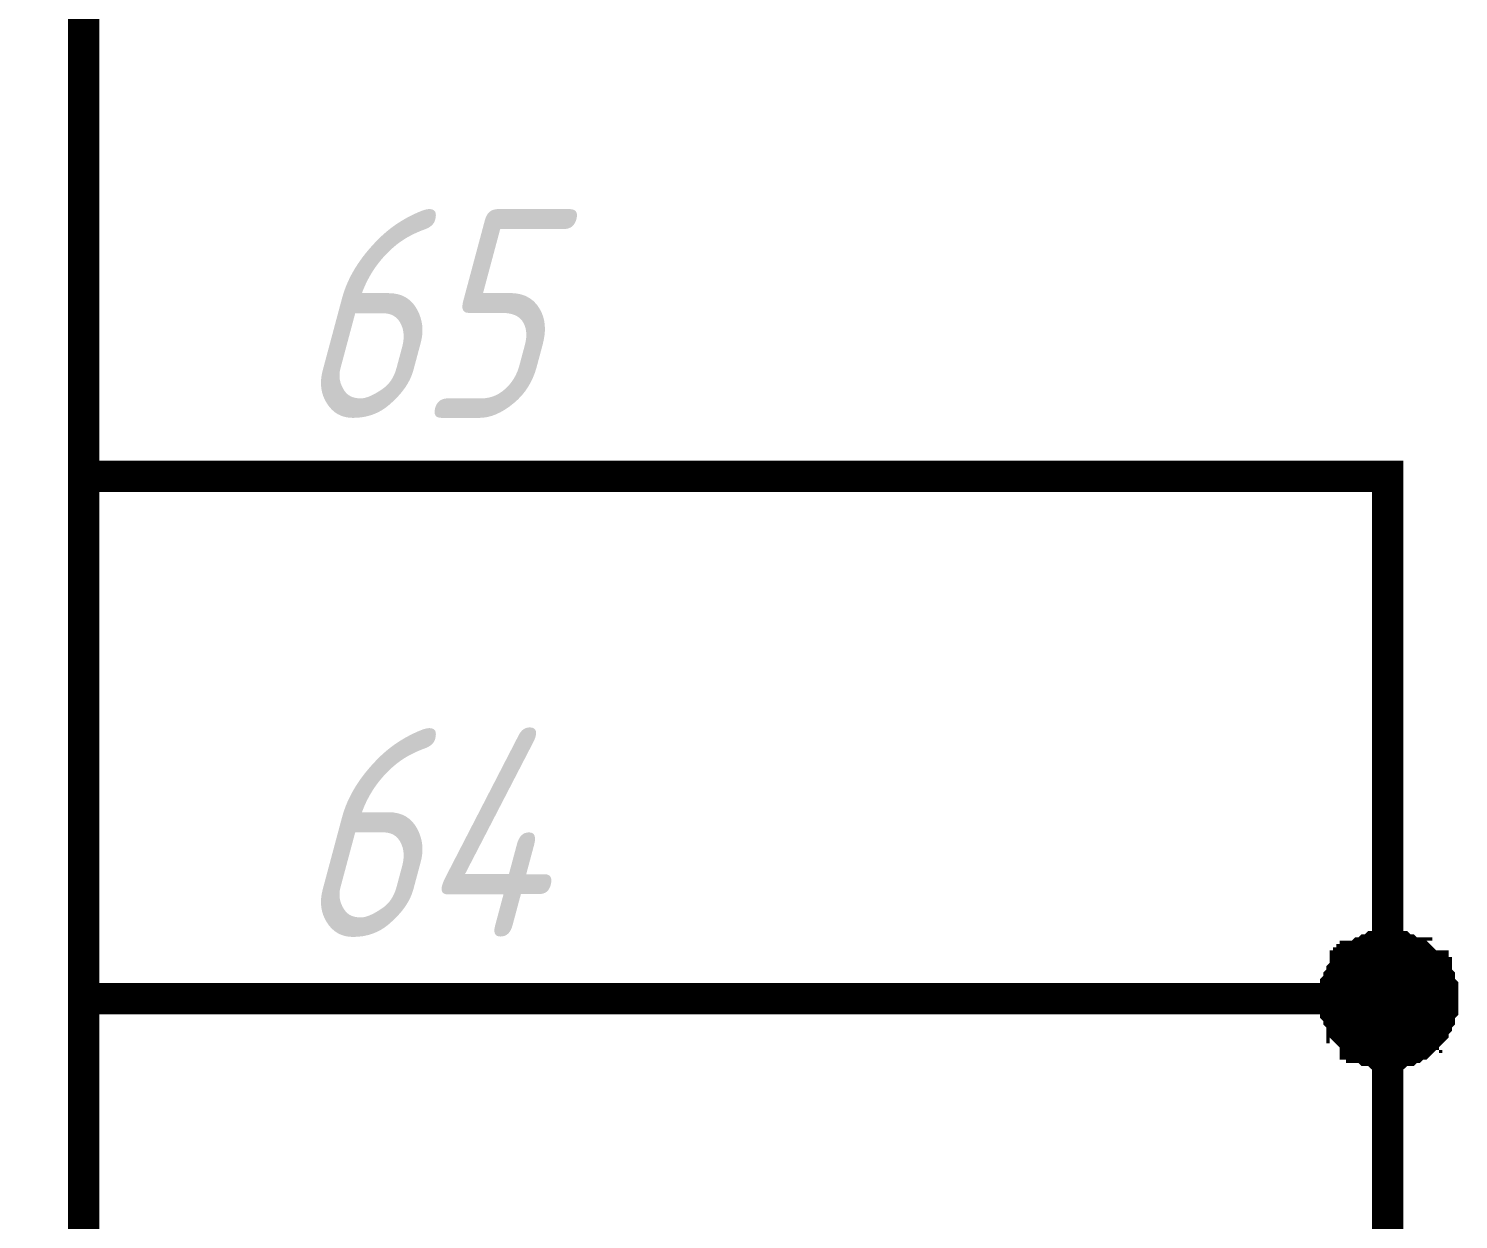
# Model space of a CAD drawing. Extents: x 260 to 1101, y 70 to 664.
# Drawn here: x 903.48 to 917.17, y 539.67 to 551.08 of the extents above; entities that cross this region are included whole.
import ezdxf

# ---------------------------------------------------------------- set-up
doc = ezdxf.new("R2010")
doc.units = 0
doc.header["$MEASUREMENT"] = 0
doc.layers.add('Sheet', color=255, linetype='CONTINUOUS')
doc.styles.add('GOST type A0', font='', dxfattribs={"oblique": 15, "height": 3.5})
doc.styles.get('GOST type A0').set_extended_font_data('GOST type A')

msp = doc.modelspace()

# ---------------------------------------------------------------- linework, layer by layer
at = {"layer": 'Sheet', "const_width": 0.3}
msp.add_lwpolyline([(846.521, 566.796), (904.006, 566.796), (904.006, 391.796), (846.521, 391.796), (846.521, 566.796)], close=True, dxfattribs=at)
at = {"layer": 'Sheet'}
for points, const_width in [([(904.006, 546.789), (906.49, 546.789)], 0.3), ([(906.49, 546.789), (916.49, 546.789), (916.49, 541.787)], 0.3), ([(915.993, 541.787), (915.993, 541.818), (915.993, 541.849), (915.993, 541.849), (915.993, 541.88), (915.993, 541.911), (916.024, 541.942), (916.024, 541.974), (916.024, 541.974), (916.055, 542.005), (916.055, 542.036), (916.055, 542.036), (916.087, 542.067), (916.087, 542.098), (916.118, 542.098), (916.118, 542.129), (916.149, 542.129), (916.149, 542.16), (916.18, 542.16), (916.18, 542.191), (916.211, 542.191), (916.242, 542.222), (916.242, 542.222), (916.273, 542.222), (916.304, 542.253), (916.304, 542.253), (916.335, 542.253), (916.366, 542.284), (916.397, 542.284), (916.428, 542.284), (916.428, 542.284), (916.459, 542.284), (916.49, 542.284)], 0.3), ([(915.993, 541.787), (915.993, 541.818), (915.993, 541.849), (915.993, 541.849), (915.993, 541.88), (915.993, 541.911), (916.024, 541.942), (916.024, 541.974), (916.024, 541.974), (916.055, 542.005), (916.055, 542.036), (916.055, 542.036), (916.087, 542.067), (916.087, 542.098), (916.118, 542.098), (916.118, 542.129), (916.149, 542.129), (916.149, 542.16), (916.18, 542.16), (916.18, 542.191), (916.211, 542.191), (916.242, 542.222), (916.242, 542.222), (916.273, 542.222), (916.304, 542.253), (916.304, 542.253), (916.335, 542.253), (916.366, 542.284), (916.397, 542.284), (916.428, 542.284), (916.428, 542.284), (916.459, 542.284), (916.49, 542.284)], 0.3), ([(915.993, 541.787), (915.993, 541.818), (915.993, 541.849), (915.993, 541.849), (915.993, 541.88), (915.993, 541.911), (916.024, 541.942), (916.024, 541.974), (916.024, 541.974), (916.055, 542.005), (916.055, 542.036), (916.055, 542.036), (916.087, 542.067), (916.087, 542.098), (916.118, 542.098), (916.118, 542.129), (916.149, 542.129), (916.149, 542.16), (916.18, 542.16), (916.18, 542.191), (916.211, 542.191), (916.242, 542.222), (916.242, 542.222), (916.273, 542.222), (916.304, 542.253), (916.304, 542.253), (916.335, 542.253), (916.366, 542.284), (916.397, 542.284), (916.428, 542.284), (916.428, 542.284), (916.459, 542.284), (916.49, 542.284)], 0.3), ([(915.993, 541.787), (915.993, 541.818), (915.993, 541.849), (915.993, 541.849), (915.993, 541.88), (915.993, 541.911), (916.024, 541.942), (916.024, 541.974), (916.024, 541.974), (916.055, 542.005), (916.055, 542.036), (916.055, 542.036), (916.087, 542.067), (916.087, 542.098), (916.118, 542.098), (916.118, 542.129), (916.149, 542.129), (916.149, 542.16), (916.18, 542.16), (916.18, 542.191), (916.211, 542.191), (916.242, 542.222), (916.242, 542.222), (916.273, 542.222), (916.304, 542.253), (916.304, 542.253), (916.335, 542.253), (916.366, 542.284), (916.397, 542.284), (916.428, 542.284), (916.428, 542.284), (916.459, 542.284), (916.49, 542.284)], 0.3), ([(915.993, 541.787), (915.993, 541.818), (915.993, 541.849), (915.993, 541.849), (915.993, 541.88), (915.993, 541.911), (916.024, 541.942), (916.024, 541.974), (916.024, 541.974), (916.055, 542.005), (916.055, 542.036), (916.055, 542.036), (916.087, 542.067), (916.087, 542.098), (916.118, 542.098), (916.118, 542.129), (916.149, 542.129), (916.149, 542.16), (916.18, 542.16), (916.18, 542.191), (916.211, 542.191), (916.242, 542.222), (916.242, 542.222), (916.273, 542.222), (916.304, 542.253), (916.304, 542.253), (916.335, 542.253), (916.366, 542.284), (916.397, 542.284), (916.428, 542.284), (916.428, 542.284), (916.459, 542.284), (916.49, 542.284)], 0.0991), ([(915.993, 541.787), (915.993, 541.818), (915.993, 541.849), (915.993, 541.849), (915.993, 541.88), (915.993, 541.911), (916.024, 541.942), (916.024, 541.974), (916.024, 541.974), (916.055, 542.005), (916.055, 542.036), (916.055, 542.036), (916.087, 542.067), (916.087, 542.098), (916.118, 542.098), (916.118, 542.129), (916.149, 542.129), (916.149, 542.16), (916.18, 542.16), (916.18, 542.191), (916.211, 542.191), (916.242, 542.222), (916.242, 542.222), (916.273, 542.222), (916.304, 542.253), (916.304, 542.253), (916.335, 542.253), (916.366, 542.284), (916.397, 542.284), (916.428, 542.284), (916.428, 542.284), (916.459, 542.284), (916.49, 542.284)], 0.0991), ([(915.993, 541.787), (915.993, 541.818), (915.993, 541.849), (915.993, 541.849), (915.993, 541.88), (915.993, 541.911), (916.024, 541.942), (916.024, 541.974), (916.024, 541.974), (916.055, 542.005), (916.055, 542.036), (916.055, 542.036), (916.087, 542.067), (916.087, 542.098), (916.118, 542.098), (916.118, 542.129), (916.149, 542.129), (916.149, 542.16), (916.18, 542.16), (916.18, 542.191), (916.211, 542.191), (916.242, 542.222), (916.242, 542.222), (916.273, 542.222), (916.304, 542.253), (916.304, 542.253), (916.335, 542.253), (916.366, 542.284), (916.397, 542.284), (916.428, 542.284), (916.428, 542.284), (916.459, 542.284), (916.49, 542.284)], 0.0991), ([(915.993, 541.787), (915.993, 541.818), (915.993, 541.849), (915.993, 541.849), (915.993, 541.88), (915.993, 541.911), (916.024, 541.942), (916.024, 541.974), (916.024, 541.974), (916.055, 542.005), (916.055, 542.036), (916.055, 542.036), (916.087, 542.067), (916.087, 542.098), (916.118, 542.098), (916.118, 542.129), (916.149, 542.129), (916.149, 542.16), (916.18, 542.16), (916.18, 542.191), (916.211, 542.191), (916.242, 542.222), (916.242, 542.222), (916.273, 542.222), (916.304, 542.253), (916.304, 542.253), (916.335, 542.253), (916.366, 542.284), (916.397, 542.284), (916.428, 542.284), (916.428, 542.284), (916.459, 542.284), (916.49, 542.284)], 0.0991), ([(916.49, 542.284), (916.49, 542.284)], 0.3), ([(916.49, 542.284), (916.521, 542.284), (916.552, 542.284), (916.552, 542.284), (916.583, 542.284), (916.615, 542.284), (916.646, 542.253), (916.677, 542.253), (916.677, 542.253), (916.708, 542.222), (916.739, 542.222), (916.77, 542.222), (916.77, 542.191), (916.801, 542.191), (916.832, 542.16), (916.832, 542.16), (916.863, 542.129), (916.863, 542.129), (916.894, 542.098), (916.925, 542.098), (916.925, 542.067), (916.925, 542.036), (916.956, 542.036), (916.956, 542.005), (916.987, 541.974), (916.987, 541.974), (916.987, 541.942), (916.987, 541.911), (917.018, 541.88), (917.018, 541.849), (917.018, 541.849), (917.018, 541.818), (917.018, 541.787)], 0.3), ([(916.49, 542.284), (916.49, 542.284)], 0.3), ([(916.49, 542.284), (916.521, 542.284), (916.552, 542.284), (916.552, 542.284), (916.583, 542.284), (916.615, 542.284), (916.646, 542.253), (916.677, 542.253), (916.677, 542.253), (916.708, 542.222), (916.739, 542.222), (916.77, 542.222), (916.77, 542.191), (916.801, 542.191), (916.832, 542.16), (916.832, 542.16), (916.863, 542.129), (916.863, 542.129), (916.894, 542.098), (916.925, 542.098), (916.925, 542.067), (916.925, 542.036), (916.956, 542.036), (916.956, 542.005), (916.987, 541.974), (916.987, 541.974), (916.987, 541.942), (916.987, 541.911), (917.018, 541.88), (917.018, 541.849), (917.018, 541.849), (917.018, 541.818), (917.018, 541.787)], 0.3), ([(916.49, 542.284), (916.49, 542.284)], 0.3), ([(916.49, 542.284), (916.521, 542.284), (916.552, 542.284), (916.552, 542.284), (916.583, 542.284), (916.615, 542.284), (916.646, 542.253), (916.677, 542.253), (916.677, 542.253), (916.708, 542.222), (916.739, 542.222), (916.77, 542.222), (916.77, 542.191), (916.801, 542.191), (916.832, 542.16), (916.832, 542.16), (916.863, 542.129), (916.863, 542.129), (916.894, 542.098), (916.925, 542.098), (916.925, 542.067), (916.925, 542.036), (916.956, 542.036), (916.956, 542.005), (916.987, 541.974), (916.987, 541.974), (916.987, 541.942), (916.987, 541.911), (917.018, 541.88), (917.018, 541.849), (917.018, 541.849), (917.018, 541.818), (917.018, 541.787)], 0.3), ([(916.49, 542.284), (916.49, 542.284)], 0.3), ([(916.49, 542.284), (916.521, 542.284), (916.552, 542.284), (916.552, 542.284), (916.583, 542.284), (916.615, 542.284), (916.646, 542.253), (916.677, 542.253), (916.677, 542.253), (916.708, 542.222), (916.739, 542.222), (916.77, 542.222), (916.77, 542.191), (916.801, 542.191), (916.832, 542.16), (916.832, 542.16), (916.863, 542.129), (916.863, 542.129), (916.894, 542.098), (916.925, 542.098), (916.925, 542.067), (916.925, 542.036), (916.956, 542.036), (916.956, 542.005), (916.987, 541.974), (916.987, 541.974), (916.987, 541.942), (916.987, 541.911), (917.018, 541.88), (917.018, 541.849), (917.018, 541.849), (917.018, 541.818), (917.018, 541.787)], 0.3), ([(916.49, 542.284), (916.49, 542.284)], 0.0991), ([(916.49, 542.284), (916.521, 542.284), (916.552, 542.284), (916.552, 542.284), (916.583, 542.284), (916.615, 542.284), (916.646, 542.253), (916.677, 542.253), (916.677, 542.253), (916.708, 542.222), (916.739, 542.222), (916.77, 542.222), (916.77, 542.191), (916.801, 542.191), (916.832, 542.16), (916.832, 542.16), (916.863, 542.129), (916.863, 542.129), (916.894, 542.098), (916.925, 542.098), (916.925, 542.067), (916.925, 542.036), (916.956, 542.036), (916.956, 542.005), (916.987, 541.974), (916.987, 541.974), (916.987, 541.942), (916.987, 541.911), (917.018, 541.88), (917.018, 541.849), (917.018, 541.849), (917.018, 541.818), (917.018, 541.787)], 0.0991), ([(916.49, 542.284), (916.49, 542.284)], 0.0991), ([(916.49, 542.284), (916.521, 542.284), (916.552, 542.284), (916.552, 542.284), (916.583, 542.284), (916.615, 542.284), (916.646, 542.253), (916.677, 542.253), (916.677, 542.253), (916.708, 542.222), (916.739, 542.222), (916.77, 542.222), (916.77, 542.191), (916.801, 542.191), (916.832, 542.16), (916.832, 542.16), (916.863, 542.129), (916.863, 542.129), (916.894, 542.098), (916.925, 542.098), (916.925, 542.067), (916.925, 542.036), (916.956, 542.036), (916.956, 542.005), (916.987, 541.974), (916.987, 541.974), (916.987, 541.942), (916.987, 541.911), (917.018, 541.88), (917.018, 541.849), (917.018, 541.849), (917.018, 541.818), (917.018, 541.787)], 0.0991), ([(916.49, 542.284), (916.49, 542.284)], 0.0991), ([(916.49, 542.284), (916.521, 542.284), (916.552, 542.284), (916.552, 542.284), (916.583, 542.284), (916.615, 542.284), (916.646, 542.253), (916.677, 542.253), (916.677, 542.253), (916.708, 542.222), (916.739, 542.222), (916.77, 542.222), (916.77, 542.191), (916.801, 542.191), (916.832, 542.16), (916.832, 542.16), (916.863, 542.129), (916.863, 542.129), (916.894, 542.098), (916.925, 542.098), (916.925, 542.067), (916.925, 542.036), (916.956, 542.036), (916.956, 542.005), (916.987, 541.974), (916.987, 541.974), (916.987, 541.942), (916.987, 541.911), (917.018, 541.88), (917.018, 541.849), (917.018, 541.849), (917.018, 541.818), (917.018, 541.787)], 0.0991), ([(916.49, 542.284), (916.49, 542.284)], 0.0991), ([(916.49, 542.284), (916.521, 542.284), (916.552, 542.284), (916.552, 542.284), (916.583, 542.284), (916.615, 542.284), (916.646, 542.253), (916.677, 542.253), (916.677, 542.253), (916.708, 542.222), (916.739, 542.222), (916.77, 542.222), (916.77, 542.191), (916.801, 542.191), (916.832, 542.16), (916.832, 542.16), (916.863, 542.129), (916.863, 542.129), (916.894, 542.098), (916.925, 542.098), (916.925, 542.067), (916.925, 542.036), (916.956, 542.036), (916.956, 542.005), (916.987, 541.974), (916.987, 541.974), (916.987, 541.942), (916.987, 541.911), (917.018, 541.88), (917.018, 541.849), (917.018, 541.849), (917.018, 541.818), (917.018, 541.787)], 0.0991), ([(904.006, 541.787), (906.49, 541.787)], 0.3), ([(916.49, 536.785), (916.49, 541.787), (906.49, 541.787)], 0.3), ([(916.49, 541.259), (916.459, 541.259), (916.428, 541.259), (916.428, 541.259), (916.397, 541.259), (916.366, 541.29), (916.335, 541.29), (916.304, 541.29), (916.304, 541.29), (916.273, 541.321), (916.242, 541.321), (916.242, 541.352), (916.211, 541.352), (916.18, 541.352), (916.18, 541.383), (916.149, 541.414), (916.149, 541.414), (916.118, 541.445), (916.118, 541.445), (916.087, 541.476), (916.087, 541.508), (916.055, 541.508), (916.055, 541.539), (916.055, 541.57), (916.024, 541.601), (916.024, 541.601), (916.024, 541.632), (915.993, 541.663), (915.993, 541.694), (915.993, 541.725), (915.993, 541.725), (915.993, 541.756), (915.993, 541.787)], 0.3), ([(915.993, 541.787), (915.993, 541.787)], 0.3), ([(916.49, 541.259), (916.459, 541.259), (916.428, 541.259), (916.428, 541.259), (916.397, 541.259), (916.366, 541.29), (916.335, 541.29), (916.304, 541.29), (916.304, 541.29), (916.273, 541.321), (916.242, 541.321), (916.242, 541.352), (916.211, 541.352), (916.18, 541.352), (916.18, 541.383), (916.149, 541.414), (916.149, 541.414), (916.118, 541.445), (916.118, 541.445), (916.087, 541.476), (916.087, 541.508), (916.055, 541.508), (916.055, 541.539), (916.055, 541.57), (916.024, 541.601), (916.024, 541.601), (916.024, 541.632), (915.993, 541.663), (915.993, 541.694), (915.993, 541.725), (915.993, 541.725), (915.993, 541.756), (915.993, 541.787)], 0.3), ([(915.993, 541.787), (915.993, 541.787)], 0.3), ([(916.49, 541.259), (916.459, 541.259), (916.428, 541.259), (916.428, 541.259), (916.397, 541.259), (916.366, 541.29), (916.335, 541.29), (916.304, 541.29), (916.304, 541.29), (916.273, 541.321), (916.242, 541.321), (916.242, 541.352), (916.211, 541.352), (916.18, 541.352), (916.18, 541.383), (916.149, 541.414), (916.149, 541.414), (916.118, 541.445), (916.118, 541.445), (916.087, 541.476), (916.087, 541.508), (916.055, 541.508), (916.055, 541.539), (916.055, 541.57), (916.024, 541.601), (916.024, 541.601), (916.024, 541.632), (915.993, 541.663), (915.993, 541.694), (915.993, 541.725), (915.993, 541.725), (915.993, 541.756), (915.993, 541.787)], 0.3), ([(915.993, 541.787), (915.993, 541.787)], 0.3), ([(916.49, 541.259), (916.459, 541.259), (916.428, 541.259), (916.428, 541.259), (916.397, 541.259), (916.366, 541.29), (916.335, 541.29), (916.304, 541.29), (916.304, 541.29), (916.273, 541.321), (916.242, 541.321), (916.242, 541.352), (916.211, 541.352), (916.18, 541.352), (916.18, 541.383), (916.149, 541.414), (916.149, 541.414), (916.118, 541.445), (916.118, 541.445), (916.087, 541.476), (916.087, 541.508), (916.055, 541.508), (916.055, 541.539), (916.055, 541.57), (916.024, 541.601), (916.024, 541.601), (916.024, 541.632), (915.993, 541.663), (915.993, 541.694), (915.993, 541.725), (915.993, 541.725), (915.993, 541.756), (915.993, 541.787)], 0.3), ([(915.993, 541.787), (915.993, 541.787)], 0.3), ([(917.018, 541.787), (917.018, 541.756), (917.018, 541.725), (917.018, 541.725), (917.018, 541.694), (916.987, 541.663), (916.987, 541.632), (916.987, 541.601), (916.987, 541.601), (916.956, 541.57), (916.956, 541.539), (916.925, 541.508), (916.925, 541.508), (916.925, 541.476), (916.894, 541.445), (916.863, 541.445), (916.863, 541.414), (916.832, 541.414), (916.832, 541.383), (916.801, 541.352), (916.77, 541.352), (916.77, 541.352), (916.739, 541.321), (916.708, 541.321), (916.677, 541.29), (916.677, 541.29), (916.646, 541.29), (916.615, 541.29), (916.583, 541.259), (916.552, 541.259), (916.552, 541.259), (916.521, 541.259), (916.49, 541.259)], 0.3), ([(917.018, 541.787), (917.018, 541.756), (917.018, 541.725), (917.018, 541.725), (917.018, 541.694), (916.987, 541.663), (916.987, 541.632), (916.987, 541.601), (916.987, 541.601), (916.956, 541.57), (916.956, 541.539), (916.925, 541.508), (916.925, 541.508), (916.925, 541.476), (916.894, 541.445), (916.863, 541.445), (916.863, 541.414), (916.832, 541.414), (916.832, 541.383), (916.801, 541.352), (916.77, 541.352), (916.77, 541.352), (916.739, 541.321), (916.708, 541.321), (916.677, 541.29), (916.677, 541.29), (916.646, 541.29), (916.615, 541.29), (916.583, 541.259), (916.552, 541.259), (916.552, 541.259), (916.521, 541.259), (916.49, 541.259)], 0.3), ([(917.018, 541.787), (917.018, 541.756), (917.018, 541.725), (917.018, 541.725), (917.018, 541.694), (916.987, 541.663), (916.987, 541.632), (916.987, 541.601), (916.987, 541.601), (916.956, 541.57), (916.956, 541.539), (916.925, 541.508), (916.925, 541.508), (916.925, 541.476), (916.894, 541.445), (916.863, 541.445), (916.863, 541.414), (916.832, 541.414), (916.832, 541.383), (916.801, 541.352), (916.77, 541.352), (916.77, 541.352), (916.739, 541.321), (916.708, 541.321), (916.677, 541.29), (916.677, 541.29), (916.646, 541.29), (916.615, 541.29), (916.583, 541.259), (916.552, 541.259), (916.552, 541.259), (916.521, 541.259), (916.49, 541.259)], 0.3), ([(917.018, 541.787), (917.018, 541.756), (917.018, 541.725), (917.018, 541.725), (917.018, 541.694), (916.987, 541.663), (916.987, 541.632), (916.987, 541.601), (916.987, 541.601), (916.956, 541.57), (916.956, 541.539), (916.925, 541.508), (916.925, 541.508), (916.925, 541.476), (916.894, 541.445), (916.863, 541.445), (916.863, 541.414), (916.832, 541.414), (916.832, 541.383), (916.801, 541.352), (916.77, 541.352), (916.77, 541.352), (916.739, 541.321), (916.708, 541.321), (916.677, 541.29), (916.677, 541.29), (916.646, 541.29), (916.615, 541.29), (916.583, 541.259), (916.552, 541.259), (916.552, 541.259), (916.521, 541.259), (916.49, 541.259)], 0.3), ([(917.018, 541.787), (917.018, 541.787), (917.018, 541.787), (917.018, 541.787), (917.018, 541.787), (917.018, 541.787), (917.018, 541.787), (917.018, 541.787), (917.018, 541.787), (917.018, 541.787), (917.018, 541.787), (917.018, 541.787), (917.018, 541.787), (917.018, 541.787), (917.018, 541.787), (917.018, 541.787), (917.018, 541.787), (917.018, 541.787), (917.018, 541.787), (917.018, 541.787), (917.018, 541.787), (917.018, 541.787), (917.018, 541.787), (917.018, 541.787), (917.018, 541.787), (917.018, 541.787), (917.018, 541.787), (917.018, 541.787), (917.018, 541.787), (917.018, 541.787), (917.018, 541.787), (917.018, 541.787), (917.018, 541.787)], 0.3), ([(917.018, 541.787), (917.018, 541.787)], 0.3), ([(917.018, 541.787), (917.018, 541.787), (917.018, 541.787), (917.018, 541.787), (917.018, 541.787), (917.018, 541.787), (917.018, 541.787), (917.018, 541.787), (917.018, 541.787), (917.018, 541.787), (917.018, 541.787), (917.018, 541.787), (917.018, 541.787), (917.018, 541.787), (917.018, 541.787), (917.018, 541.787), (917.018, 541.787), (917.018, 541.787), (917.018, 541.787), (917.018, 541.787), (917.018, 541.787), (917.018, 541.787), (917.018, 541.787), (917.018, 541.787), (917.018, 541.787), (917.018, 541.787), (917.018, 541.787), (917.018, 541.787), (917.018, 541.787), (917.018, 541.787), (917.018, 541.787), (917.018, 541.787), (917.018, 541.787)], 0.3), ([(917.018, 541.787), (917.018, 541.787)], 0.3), ([(917.018, 541.787), (917.018, 541.787), (917.018, 541.787), (917.018, 541.787), (917.018, 541.787), (917.018, 541.787), (917.018, 541.787), (917.018, 541.787), (917.018, 541.787), (917.018, 541.787), (917.018, 541.787), (917.018, 541.787), (917.018, 541.787), (917.018, 541.787), (917.018, 541.787), (917.018, 541.787), (917.018, 541.787), (917.018, 541.787), (917.018, 541.787), (917.018, 541.787), (917.018, 541.787), (917.018, 541.787), (917.018, 541.787), (917.018, 541.787), (917.018, 541.787), (917.018, 541.787), (917.018, 541.787), (917.018, 541.787), (917.018, 541.787), (917.018, 541.787), (917.018, 541.787), (917.018, 541.787), (917.018, 541.787)], 0.3), ([(917.018, 541.787), (917.018, 541.787)], 0.3), ([(917.018, 541.787), (917.018, 541.787), (917.018, 541.787), (917.018, 541.787), (917.018, 541.787), (917.018, 541.787), (917.018, 541.787), (917.018, 541.787), (917.018, 541.787), (917.018, 541.787), (917.018, 541.787), (917.018, 541.787), (917.018, 541.787), (917.018, 541.787), (917.018, 541.787), (917.018, 541.787), (917.018, 541.787), (917.018, 541.787), (917.018, 541.787), (917.018, 541.787), (917.018, 541.787), (917.018, 541.787), (917.018, 541.787), (917.018, 541.787), (917.018, 541.787), (917.018, 541.787), (917.018, 541.787), (917.018, 541.787), (917.018, 541.787), (917.018, 541.787), (917.018, 541.787), (917.018, 541.787), (917.018, 541.787)], 0.3), ([(917.018, 541.787), (917.018, 541.787)], 0.3), ([(916.49, 541.259), (916.459, 541.259), (916.428, 541.259), (916.428, 541.259), (916.397, 541.259), (916.366, 541.29), (916.335, 541.29), (916.304, 541.29), (916.304, 541.29), (916.273, 541.321), (916.242, 541.321), (916.242, 541.352), (916.211, 541.352), (916.18, 541.352), (916.18, 541.383), (916.149, 541.414), (916.149, 541.414), (916.118, 541.445), (916.118, 541.445), (916.087, 541.476), (916.087, 541.508), (916.055, 541.508), (916.055, 541.539), (916.055, 541.57), (916.024, 541.601), (916.024, 541.601), (916.024, 541.632), (915.993, 541.663), (915.993, 541.694), (915.993, 541.725), (915.993, 541.725), (915.993, 541.756), (915.993, 541.787)], 0.0991), ([(915.993, 541.787), (915.993, 541.787)], 0.0991), ([(916.49, 541.259), (916.459, 541.259), (916.428, 541.259), (916.428, 541.259), (916.397, 541.259), (916.366, 541.29), (916.335, 541.29), (916.304, 541.29), (916.304, 541.29), (916.273, 541.321), (916.242, 541.321), (916.242, 541.352), (916.211, 541.352), (916.18, 541.352), (916.18, 541.383), (916.149, 541.414), (916.149, 541.414), (916.118, 541.445), (916.118, 541.445), (916.087, 541.476), (916.087, 541.508), (916.055, 541.508), (916.055, 541.539), (916.055, 541.57), (916.024, 541.601), (916.024, 541.601), (916.024, 541.632), (915.993, 541.663), (915.993, 541.694), (915.993, 541.725), (915.993, 541.725), (915.993, 541.756), (915.993, 541.787)], 0.0991), ([(915.993, 541.787), (915.993, 541.787)], 0.0991), ([(916.49, 541.259), (916.459, 541.259), (916.428, 541.259), (916.428, 541.259), (916.397, 541.259), (916.366, 541.29), (916.335, 541.29), (916.304, 541.29), (916.304, 541.29), (916.273, 541.321), (916.242, 541.321), (916.242, 541.352), (916.211, 541.352), (916.18, 541.352), (916.18, 541.383), (916.149, 541.414), (916.149, 541.414), (916.118, 541.445), (916.118, 541.445), (916.087, 541.476), (916.087, 541.508), (916.055, 541.508), (916.055, 541.539), (916.055, 541.57), (916.024, 541.601), (916.024, 541.601), (916.024, 541.632), (915.993, 541.663), (915.993, 541.694), (915.993, 541.725), (915.993, 541.725), (915.993, 541.756), (915.993, 541.787)], 0.0991), ([(915.993, 541.787), (915.993, 541.787)], 0.0991), ([(916.49, 541.259), (916.459, 541.259), (916.428, 541.259), (916.428, 541.259), (916.397, 541.259), (916.366, 541.29), (916.335, 541.29), (916.304, 541.29), (916.304, 541.29), (916.273, 541.321), (916.242, 541.321), (916.242, 541.352), (916.211, 541.352), (916.18, 541.352), (916.18, 541.383), (916.149, 541.414), (916.149, 541.414), (916.118, 541.445), (916.118, 541.445), (916.087, 541.476), (916.087, 541.508), (916.055, 541.508), (916.055, 541.539), (916.055, 541.57), (916.024, 541.601), (916.024, 541.601), (916.024, 541.632), (915.993, 541.663), (915.993, 541.694), (915.993, 541.725), (915.993, 541.725), (915.993, 541.756), (915.993, 541.787)], 0.0991), ([(915.993, 541.787), (915.993, 541.787)], 0.0991), ([(917.018, 541.787), (917.018, 541.756), (917.018, 541.725), (917.018, 541.725), (917.018, 541.694), (916.987, 541.663), (916.987, 541.632), (916.987, 541.601), (916.987, 541.601), (916.956, 541.57), (916.956, 541.539), (916.925, 541.508), (916.925, 541.508), (916.925, 541.476), (916.894, 541.445), (916.863, 541.445), (916.863, 541.414), (916.832, 541.414), (916.832, 541.383), (916.801, 541.352), (916.77, 541.352), (916.77, 541.352), (916.739, 541.321), (916.708, 541.321), (916.677, 541.29), (916.677, 541.29), (916.646, 541.29), (916.615, 541.29), (916.583, 541.259), (916.552, 541.259), (916.552, 541.259), (916.521, 541.259), (916.49, 541.259)], 0.0991), ([(917.018, 541.787), (917.018, 541.756), (917.018, 541.725), (917.018, 541.725), (917.018, 541.694), (916.987, 541.663), (916.987, 541.632), (916.987, 541.601), (916.987, 541.601), (916.956, 541.57), (916.956, 541.539), (916.925, 541.508), (916.925, 541.508), (916.925, 541.476), (916.894, 541.445), (916.863, 541.445), (916.863, 541.414), (916.832, 541.414), (916.832, 541.383), (916.801, 541.352), (916.77, 541.352), (916.77, 541.352), (916.739, 541.321), (916.708, 541.321), (916.677, 541.29), (916.677, 541.29), (916.646, 541.29), (916.615, 541.29), (916.583, 541.259), (916.552, 541.259), (916.552, 541.259), (916.521, 541.259), (916.49, 541.259)], 0.0991), ([(917.018, 541.787), (917.018, 541.756), (917.018, 541.725), (917.018, 541.725), (917.018, 541.694), (916.987, 541.663), (916.987, 541.632), (916.987, 541.601), (916.987, 541.601), (916.956, 541.57), (916.956, 541.539), (916.925, 541.508), (916.925, 541.508), (916.925, 541.476), (916.894, 541.445), (916.863, 541.445), (916.863, 541.414), (916.832, 541.414), (916.832, 541.383), (916.801, 541.352), (916.77, 541.352), (916.77, 541.352), (916.739, 541.321), (916.708, 541.321), (916.677, 541.29), (916.677, 541.29), (916.646, 541.29), (916.615, 541.29), (916.583, 541.259), (916.552, 541.259), (916.552, 541.259), (916.521, 541.259), (916.49, 541.259)], 0.0991), ([(917.018, 541.787), (917.018, 541.756), (917.018, 541.725), (917.018, 541.725), (917.018, 541.694), (916.987, 541.663), (916.987, 541.632), (916.987, 541.601), (916.987, 541.601), (916.956, 541.57), (916.956, 541.539), (916.925, 541.508), (916.925, 541.508), (916.925, 541.476), (916.894, 541.445), (916.863, 541.445), (916.863, 541.414), (916.832, 541.414), (916.832, 541.383), (916.801, 541.352), (916.77, 541.352), (916.77, 541.352), (916.739, 541.321), (916.708, 541.321), (916.677, 541.29), (916.677, 541.29), (916.646, 541.29), (916.615, 541.29), (916.583, 541.259), (916.552, 541.259), (916.552, 541.259), (916.521, 541.259), (916.49, 541.259)], 0.0991), ([(917.018, 541.787), (917.018, 541.787), (917.018, 541.787), (917.018, 541.787), (917.018, 541.787), (917.018, 541.787), (917.018, 541.787), (917.018, 541.787), (917.018, 541.787), (917.018, 541.787), (917.018, 541.787), (917.018, 541.787), (917.018, 541.787), (917.018, 541.787), (917.018, 541.787), (917.018, 541.787), (917.018, 541.787), (917.018, 541.787), (917.018, 541.787), (917.018, 541.787), (917.018, 541.787), (917.018, 541.787), (917.018, 541.787), (917.018, 541.787), (917.018, 541.787), (917.018, 541.787), (917.018, 541.787), (917.018, 541.787), (917.018, 541.787), (917.018, 541.787), (917.018, 541.787), (917.018, 541.787), (917.018, 541.787)], 0.0991), ([(917.018, 541.787), (917.018, 541.787)], 0.0991), ([(917.018, 541.787), (917.018, 541.787), (917.018, 541.787), (917.018, 541.787), (917.018, 541.787), (917.018, 541.787), (917.018, 541.787), (917.018, 541.787), (917.018, 541.787), (917.018, 541.787), (917.018, 541.787), (917.018, 541.787), (917.018, 541.787), (917.018, 541.787), (917.018, 541.787), (917.018, 541.787), (917.018, 541.787), (917.018, 541.787), (917.018, 541.787), (917.018, 541.787), (917.018, 541.787), (917.018, 541.787), (917.018, 541.787), (917.018, 541.787), (917.018, 541.787), (917.018, 541.787), (917.018, 541.787), (917.018, 541.787), (917.018, 541.787), (917.018, 541.787), (917.018, 541.787), (917.018, 541.787), (917.018, 541.787)], 0.0991), ([(917.018, 541.787), (917.018, 541.787)], 0.0991), ([(917.018, 541.787), (917.018, 541.787), (917.018, 541.787), (917.018, 541.787), (917.018, 541.787), (917.018, 541.787), (917.018, 541.787), (917.018, 541.787), (917.018, 541.787), (917.018, 541.787), (917.018, 541.787), (917.018, 541.787), (917.018, 541.787), (917.018, 541.787), (917.018, 541.787), (917.018, 541.787), (917.018, 541.787), (917.018, 541.787), (917.018, 541.787), (917.018, 541.787), (917.018, 541.787), (917.018, 541.787), (917.018, 541.787), (917.018, 541.787), (917.018, 541.787), (917.018, 541.787), (917.018, 541.787), (917.018, 541.787), (917.018, 541.787), (917.018, 541.787), (917.018, 541.787), (917.018, 541.787), (917.018, 541.787)], 0.0991), ([(917.018, 541.787), (917.018, 541.787)], 0.0991), ([(917.018, 541.787), (917.018, 541.787), (917.018, 541.787), (917.018, 541.787), (917.018, 541.787), (917.018, 541.787), (917.018, 541.787), (917.018, 541.787), (917.018, 541.787), (917.018, 541.787), (917.018, 541.787), (917.018, 541.787), (917.018, 541.787), (917.018, 541.787), (917.018, 541.787), (917.018, 541.787), (917.018, 541.787), (917.018, 541.787), (917.018, 541.787), (917.018, 541.787), (917.018, 541.787), (917.018, 541.787), (917.018, 541.787), (917.018, 541.787), (917.018, 541.787), (917.018, 541.787), (917.018, 541.787), (917.018, 541.787), (917.018, 541.787), (917.018, 541.787), (917.018, 541.787), (917.018, 541.787), (917.018, 541.787)], 0.0991), ([(917.018, 541.787), (917.018, 541.787)], 0.0991)]:
    msp.add_lwpolyline(points, dxfattribs=dict(at, const_width=const_width))
at = {"layer": 'Sheet', "const_width": 0.508}
msp.add_lwpolyline([(916.309, 541.797, 1), (916.817, 541.797, 1)], format="xyb", close=True, dxfattribs=at)

# ---------------------------------------------------------------- texts
at = {"layer": 'Sheet', "style": 'GOST type A0', "oblique": 15}
for s, p in [('65', (906.024, 547.348)), ('64', (906.024, 542.377))]:
    msp.add_text(s, height=2, dxfattribs=at).set_placement(p)

doc.saveas('drawing.dxf')
